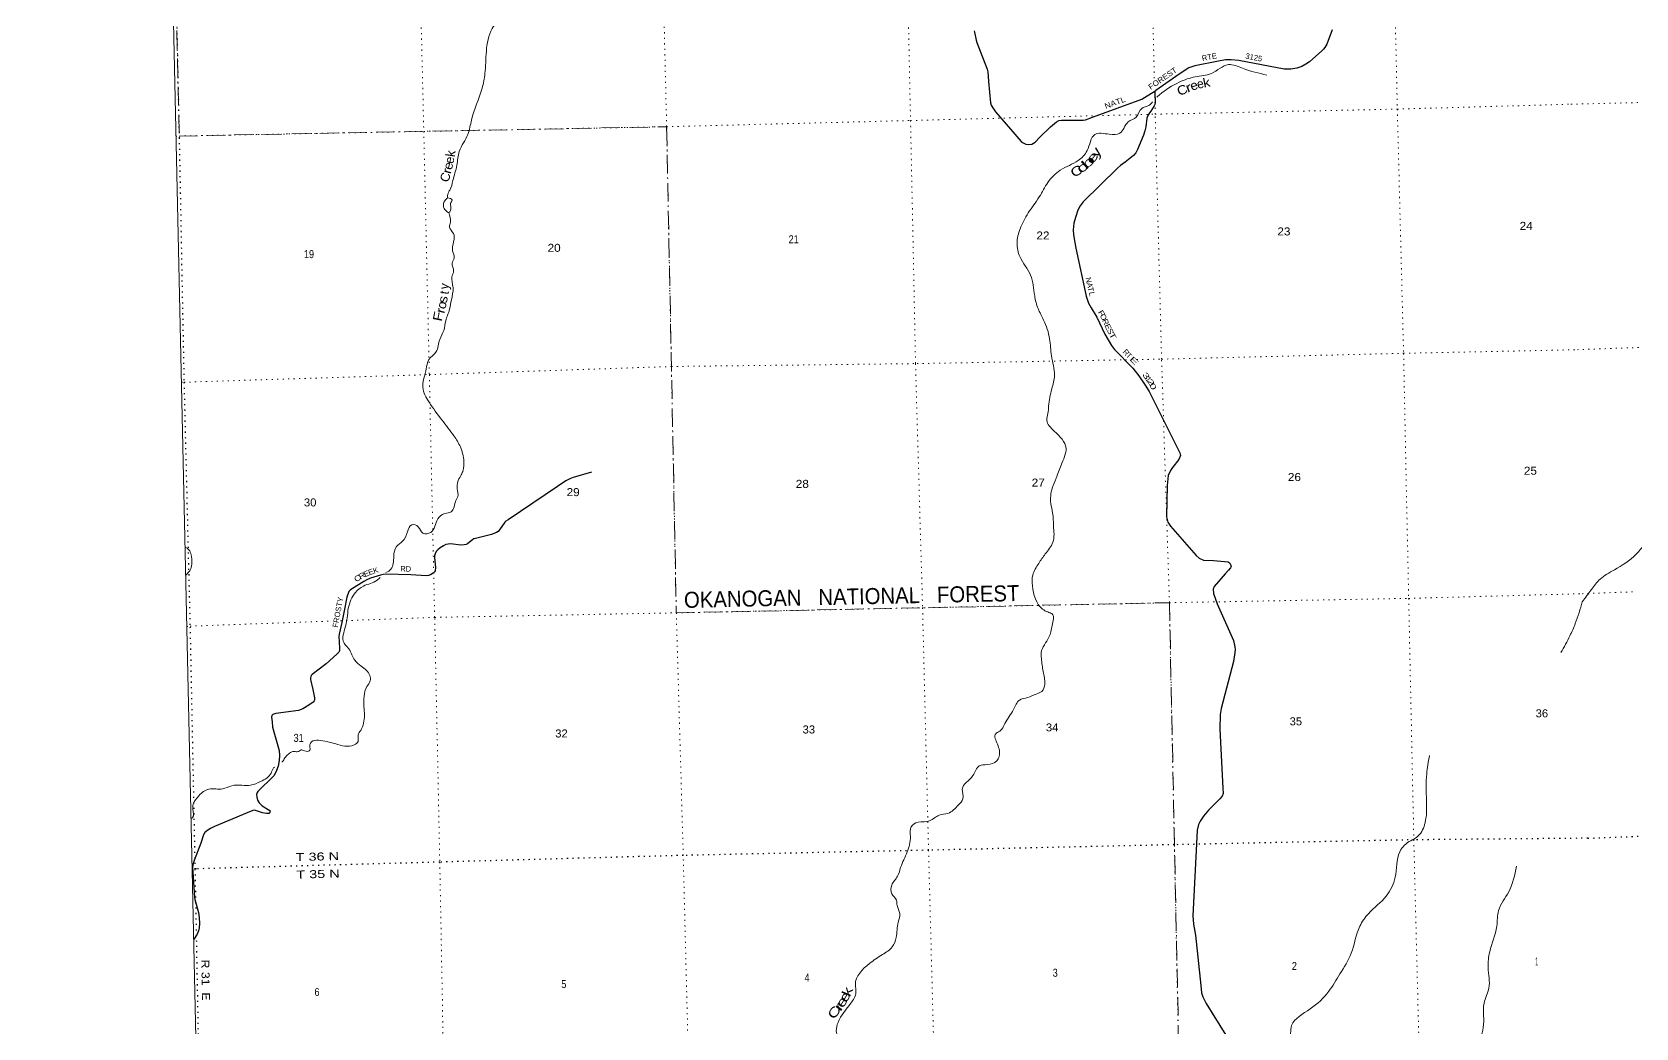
# Model space of a CAD drawing. Header units: feet. Extents: x 485078 to 733631, y 372822 to 564222.
# Drawn here: x 485084 to 520166, y 394559 to 416326 of the extents above; entities that cross this region are included whole.
import ezdxf
from ezdxf.enums import TextEntityAlignment as Align

# ---------------------------------------------------------------- set-up
doc = ezdxf.new("R2010")
doc.units = ezdxf.units.FT
doc.header["$LTSCALE"] = 80
doc.linetypes.add('DOT_DASHED', pattern=[7.7, 5, -1.2, 0.3, -1.2])
doc.linetypes.add('DOTTED', pattern=[1.5, 0.3, -1.2])
for name, color, linetype, lineweight in [('29', 7, 'Continuous', 25), ('30', 7, 'Continuous', 25), ('39', 7, 'Continuous', 13), ('4', 7, 'Continuous', 13), ('41', 7, 'Continuous', 13), ('44', 7, 'DOT_DASHED', 13), ('6', 7, 'DOTTED', 25), ('7', 7, 'DOTTED', 13)]:
    doc.layers.add(name, color=color, linetype=linetype, lineweight=lineweight)

msp = doc.modelspace()

# ---------------------------------------------------------------- linework, layer by layer
at = {"layer": '29'}
for points in [[(505688.8, 416351.06), (505697.29, 416322.71), (505732.8, 416152.17), (505749.9, 416097.64), (505973.79, 415513.92), (505990.82, 415460.54), (506006.74, 415249.87), (506049.83, 414781.96), (506059.47, 414732.19), (506083.14, 414689.55), (506156.83, 414579.91), (506722.49, 413931.86), (506762.49, 413901.99), (506821.67, 413875.93), (506890.31, 413866.46), (506955.15, 413877.63), (506992.1, 413897.25), (507027.6, 413923.3), (507125.18, 414028.29), (507363.09, 414252.95), (507493.91, 414366.23), (507545.99, 414397.03), (507599.74, 414402.84), (507773.31, 414404.06), (508074.11, 414397.57), (508128.3, 414405.32), (508281.33, 414464.07), (509361.54, 414863.65), (509417.36, 414893.42), (509662, 415051.54)], [(513521.82, 416378.33), (513405.91, 416065.03), (513364.26, 415987.56), (513335.86, 415949.66), (513298.45, 415913.52), (513025.78, 415678.45), (512946.17, 415622.07), (512860.08, 415576.6), (512793.81, 415550.55), (512747.23, 415535.52), (512621.01, 415515.02), (512552.37, 415512.65), (512470.93, 415514.19), (511480.09, 415702.14), (511312.35, 415716.78), (511191.31, 415716.35), (511036.11, 415689.39), (510519.06, 415588.44), (510389.7, 415541.94), (510173.11, 415404.55), (509662, 415051.54)], [(509642.79, 415036.84), (509648.9, 414773.97), (509642.79, 414744.62), (509628.13, 414712.83), (509553.32, 414594.8), (509527.28, 414559.27), (509501.24, 414528.48), (509482.31, 414490.58), (509466.34, 414441.78), (509448.04, 414255.57), (509427.87, 414168.45), (509393.4, 414070.7), (509266.91, 413756.32), (509227.72, 413689.8), (509179.33, 413629.59), (508997.7, 413483.47), (508890.55, 413406.95), (508827.43, 413355.03), (508076.28, 412613.46), (508010.32, 412525.56), (507957.93, 412433.45), (507907.95, 412271.1), (507867.98, 412149.22), (507858.51, 412007.1), (507863.32, 411894.49), (507912.7, 411602.47), (508141.32, 410552.14), (508189.9, 410401.18), (508248.88, 410295.55), (508376.04, 410095.89), (508547.32, 409725.34), (508696.46, 409475.05), (508762.64, 409389.95), (509164.42, 408979.26), (509293.25, 408813.98), (509434.6, 408608.53), (509515.46, 408473.12), (510190.32, 407129.64), (510201.9, 407068.54), (510169.6, 406983.79), (510026.04, 406809.38), (509984.13, 406746.41), (509934.97, 406633.93), (509912.97, 406415.33), (509899.74, 405728.17), (509927.33, 405616.58), (509982.55, 405523.65), (510544.08, 404883.6), (510613.77, 404823.1), (510706.55, 404785.62), (510924.61, 404777.58), (511247.9, 404743.22), (511286.02, 404718.88), (511300.22, 404685.72), (511309.69, 404647.82), (511295.49, 404612.29), (511252.88, 404564.92), (511181.87, 404484.39), (510940.47, 404208.15), (510921.49, 404150.41), (510925.86, 404056.35), (511008.89, 403829.61), (511362.19, 403024.04), (511394.91, 402890.31), (511399.64, 402828.73), (511394.91, 402767.15), (511360.79, 402565.41), (511096.66, 401537.84), (511073.76, 401410.48), (511066.91, 401091.14), (511132.47, 399799.36), (511134.54, 399683.22), (511115.6, 399621.64), (511062.19, 399563.69), (510820.47, 399316.73), (510708.46, 399183.45), (510637.19, 399078.95), (510599.58, 399008.17), (510568.53, 398883.71), (510559.99, 398730.01), (510476.49, 397009.07), (510486.44, 396825.49), (510529.23, 396585.87), (510649.87, 395483.49)], [(497319.42, 406707.14), (496920.29, 406591.39), (496844.54, 406562.97), (496762.23, 406518.94), (496577.85, 406390.23), (495495.31, 405667.63), (495445.61, 405633.29), (495425.16, 405613.08), (495309.75, 405449.29), (495277.54, 405413), (495239.67, 405388.13), (495187.59, 405363.26), (495135.21, 405345.01), (494780.46, 405259.04), (494744.95, 405247.2), (494722.56, 405234.26), (494610.03, 405142.98), (494581.63, 405126.4), (494538.08, 405115.65), (494460.9, 405107.45), (494233.67, 405137.06), (494186.68, 405135.35), (494131.89, 405122.85), (494079.81, 405099.16), (494008.8, 405054.16), (493957.86, 405009.85), (493925.95, 404971.26), (493899.91, 404921.52), (493885.71, 404874.14), (493882.95, 404832.68), (493905.28, 404620.96), (493897.55, 404549.64), (493885.71, 404525.96), (493856.08, 404496.8), (493795.76, 404459.63), (493755.52, 404447.79), (493703.22, 404443.44), (493369.99, 404463.47), (492820.53, 404473.86), (492764.43, 404468.31), (492702.18, 404457.28), (492486.77, 404386.22), (492404.31, 404352.48), (492342.38, 404319.9), (492067.8, 404151.72), (492039.4, 404130.41), (492011.31, 404096.63), (491970.2, 403970.6), (491916.33, 403708.97), (491862.75, 403419.07), (491797.95, 403167.57), (491793.09, 403122.8), (491809.88, 402860.47), (491807.42, 402809.91), (491797.95, 402786.22), (491790.85, 402769.64), (491752.69, 402728.08), (491514.63, 402517.56), (491210.19, 402285.59), (491191.98, 402263.94), (491180.15, 402235.52), (491177.78, 402216.57), (491177.01, 402173.85), (491225.61, 401958.58), (491263, 401774.83), (491258.3, 401720.8), (491253.53, 401706.14), (491234.59, 401682.45), (491138.26, 401615.52), (491007.35, 401530.86), (490971.85, 401516.65), (490911.35, 401500.16), (490415.56, 401428.25), (490370.61, 401419.53), (490346.94, 401407.69), (490330.37, 401386.37), (490321.5, 401349.72), (490333.02, 401246.94)], [(490333.02, 401246.94), (490345.9, 401131.99), (490400.44, 400928.95), (490490.36, 400619.51), (490498.43, 400510), (490488.97, 400405.78), (490463.53, 400279.59), (490429.79, 400183.13), (490408.49, 400133.38), (490368.77, 400069.73), (490025.02, 399724.8), (490010.81, 399703.48), (489995.46, 399662.72), (489998.98, 399604), (490016.91, 399537.86), (490053.42, 399480.83), (490117.08, 399412.46), (490281.58, 399312.5), (490290.13, 399300.82), (490287.76, 399274.76), (490275.93, 399255.81), (490260.06, 399245.42), (490209.65, 399241.6), (490122.65, 399261.04), (489972.79, 399310.76), (489949.27, 399315.03), (489916.13, 399307.92), (489789.6, 399262.89), (489072.08, 398962.59), (488985.88, 398915.93), (488929.07, 398882.77), (488891.19, 398854.34), (488865.16, 398828.29), (488833.74, 398780.34), (488777.06, 398597.45), (488628.45, 398218.38), (488607.15, 398149.69), (488596.69, 398072.84), (488637.92, 397418.97), (488644.19, 397368.64), (488721.8, 397079.16), (488742.07, 396973.67), (488746.43, 396839.2), (488742.07, 396746.28), (488725.87, 396677.19), (488697.09, 396608.9), (488615.95, 396485.93)], [(510649.87, 395483.49), (510667.13, 395325.75), (510694.26, 395237.35), (510768.41, 395091.27), (511193.19, 394402.2)]]:
    msp.add_lwpolyline(points, dxfattribs=at)
at = {"layer": '39'}
for points in [[(497375.39, 419029.2), (496592.41, 418524.51), (496477.24, 418275.59), (496263.13, 418020.89), (495983.54, 417692.18), (495999.23, 417473.89), (495994.51, 417143.93), (495895.2, 416913.5), (495760.1, 416771.49), (495398.4, 416643.73), (495149.65, 416406.63), (495020.39, 415906.52), (494989.97, 415418.25), (494928.48, 415099.44), (494695.31, 414403.22), (494617.56, 414090.2), (494429.65, 413716.55), (494375.91, 413418.12), (494288.46, 413080.64), (494221.18, 412868.99), (494181.83, 412803.54), (494176.74, 412699.61)], [(512092.09, 415388.18), (511564.24, 415534.75), (511253.73, 415614.31), (510884.98, 415423.68), (510524.45, 415348.55), (510178.75, 415231.18), (509744.72, 414954.41), (509689.62, 414905.64)], [(509593.48, 414799.65), (509514.08, 414721.68), (509355.46, 414658.19), (509237.28, 414469.93), (509063.15, 414365.69), (508877.26, 414115.53), (508645.21, 414093.25), (508332.05, 414087.76), (508161.99, 413734.66), (507969.45, 413520.82), (507574.79, 413307.47), (507304.28, 413041.66), (507115.47, 412722.65), (506874.63, 412372.36), (506696.39, 412025.19), (506628.75, 411712.34), (506690.14, 411417.95), (506923.13, 411011.21), (507015.36, 410561.52), (507088.64, 410281.5), (507209.93, 410032.68), (507341.96, 409620.12), (507382.36, 409250.48), (507447.95, 408822.59), (507390.14, 408526.1), (507319.45, 408152.49), (507305.99, 407986.3), (507280.05, 407842.16), (507443.63, 407602.17), (507700.24, 407234.3), (507591.19, 406857.99), (507482.67, 406572.76), (507399.26, 406358.8), (507368.41, 406020.29), (507408.15, 405814.56), (507426.89, 405533.58), (507414.58, 405173.13), (507246.94, 404919.25), (507102.79, 404712.32), (506973.57, 404457.08), (506965.25, 404224.2), (507185.79, 403714.03), (507299.99, 403651.27), (507397.73, 403606.44), (507397.75, 403357.51), (507327.22, 403097.23), (507156.9, 402760.32), (507160.93, 402636.94), (507202.02, 402348.26), (507234.8, 402073.61), (507170.71, 401914.63), (507048.39, 401855.82), (506857.6, 401781.64), (506682.72, 401723.93), (506552.68, 401519.28), (506361.69, 401210.34), (506249.16, 401046.46), (506163.18, 400990.31), (506201.33, 400758.25), (506237.95, 400495.8), (506185.01, 400395.71), (505980.19, 400315.21), (505802.82, 400285.79), (505662.81, 400072.87), (505431.14, 399779.41), (505446.77, 399565.16), (505349.88, 399433.94), (505116.47, 399247.71), (504927.11, 399209.98), (504716.95, 399084.87), (504464.83, 399054.15), (504312.83, 398956.36), (504296.06, 398745.6), (504226.86, 398404.39), (504082.9, 398061.87), (504017.21, 397876.56), (503887.03, 397679.99), (503890.1, 397491.83), (503991.48, 397347.9), (504005.42, 397236.84), (504062.88, 397059.75), (504029.62, 396868.93), (503984.56, 396534.22), (503898.97, 396330.34), (503685.46, 396162.67)], [(494177.45, 412700.25), (494111.73, 412640.4), (494085.69, 412502.33), (494127.23, 412434.25), (494202.84, 412382.96), (494245.44, 412497.04), (494237.99, 412581.9), (494271.25, 412649.27), (494236.27, 412687.11), (494177.45, 412700.25)], [(494198.6, 412379.56), (494234.6, 412171.02), (494214.12, 412063.4), (494299.21, 411927.27), (494283.26, 411542.48), (494320.15, 411387.29), (494273.48, 411275.17), (494304.6, 411101.67), (494268.1, 410985.67), (494292.33, 410739.2), (494256.22, 410475.47), (494217.19, 410266.34), (494132.36, 410015.93), (494089.29, 409806.72), (494001.58, 409608.88), (493919.2, 409332.2), (493764.25, 409167.59), (493705.02, 408958.1), (493672.78, 408828.01), (493630.64, 408562.16), (493767.29, 408238.73), (494046.45, 407851.01), (494310.85, 407501.48), (494452.27, 407257.06), (494530.19, 406940.69), (494511.07, 406750.12), (494472.31, 406648.25), (494405.57, 406527.68), (494389.26, 406288.59), (494400.79, 406201.77), (494356.13, 406089.68), (494249.07, 405838.88), (494108.21, 405802), (493958.56, 405684.03), (493803.7, 405389.89), (493634.22, 405372.75), (493532.87, 405514.66), (493388.73, 405554.63), (493298.27, 405401.26), (493188.46, 405194.94), (493052.93, 405079.23), (492995.75, 404867.76), (492933.67, 404585.36), (492825.01, 404512.65)], [(518993.31, 403874.03), (519192.88, 404142.08), (519384.18, 404370.53), (519695.27, 404571.16), (520171.17, 404912.74), (520547.92, 405359.42), (521092.81, 405785.34), (521617.72, 406101.66), (522088.03, 406617.02), (522263.12, 406946.25), (522349.82, 407053.21), (522671.88, 407211.6), (523001.77, 407382.29), (523186.32, 407484.82)], [(488427.37, 405069.51), (488512.89, 405009.76), (488565.22, 404899.37), (488578.13, 404727.58), (488556.1, 404591.6), (488440.75, 404451.2)], [(492699.77, 404406.83), (492630.92, 404342.25), (492333.39, 404216.63), (492157.71, 404074.4), (492001.32, 403732.11), (491976.88, 403521.84), (491901.38, 403197.17), (491888.19, 403014.8), (492012.26, 402842.93), (492143.64, 402594.29), (492281.09, 402469.2), (492399.86, 402374.14), (492480.43, 402142.82), (492409.71, 402018.13), (492344.08, 401581.86), (492335.89, 401217.44), (492271.72, 401062.51), (492216.77, 400962.38), (492215.04, 400820.69), (492127.37, 400744.27), (491724.84, 400765.55), (491489.42, 400826.18), (491170.79, 400784.17), (491157.7, 400719.18), (491163.23, 400628.2), (491042.2, 400613.94), (490967.05, 400636.91), (490927.07, 400609.9), (490860.59, 400596.59), (490787.79, 400599.36), (490695.71, 400545.13), (490615.8, 400465.66), (490557.16, 400372.75), (490553.77, 400368.76)], [(518993.31, 403874.03), (518840.14, 403399.34), (518722.85, 403130.38), (518526.98, 402761.31)], [(511931.53, 392764.48), (512009.16, 392868.17), (512071.87, 393112.12), (512147.66, 393544.51), (512307.75, 393765.89), (512531.4, 394055.16), (512604.77, 394264.9), (512635.52, 394609.48), (513041.87, 394972.78), (513447.86, 395358.35), (513692.28, 395737.03), (513939.48, 396192.67), (514127.9, 396782.86), (514315.45, 397055.31), (514705.27, 397440.59), (514898.65, 397850.76), (515000.72, 398407.07), (515139.27, 398585.56), (515405.31, 398754.15), (515554.17, 399044.14), (515584.66, 399528.35), (515589.33, 400109.26), (515649.42, 400513.05)], [(490388.16, 400261.11), (490366.56, 400240.72), (490310.35, 400125.81), (490085.06, 399945.5), (489864.07, 399864.73), (489672.13, 399861.36), (489451.97, 399853.46), (489253.08, 399781.16), (488949.95, 399779.89), (488730.05, 399632.35), (488609.74, 399450.13), (488601.46, 399338.67), (488594.3, 399158.43), (488557.51, 399129.25)], [(515095.15, 388756.74), (515093.49, 388765.4), (515095.55, 388886.86), (515055.45, 388991.4), (515101, 389295.76), (515055.53, 389481.15), (515005.06, 389601.69), (515128.92, 389937.79), (515285.4, 390379.69), (515392.76, 390735.73), (515314.54, 390946.86), (515262.15, 391184.74), (515269.05, 391504.62), (515363.36, 391670.2), (515502.44, 391816.33), (515589.43, 392058.68), (515779.29, 392312.96), (515757.04, 392438.04), (515763.9, 392636.49), (515872.64, 392784.11), (515877.89, 393081.7), (515952.42, 393344.07), (516043.62, 393699.83), (516245.44, 393840.99), (516415.46, 394072.65), (516607.87, 394171.14), (516825.72, 394567.57), (516835.7, 394822.75), (516845.35, 395098.15), (516951.09, 395429.88), (516933.69, 395876.83), (516968.48, 396221.48), (517123.01, 396782.75), (517163.9, 397125.48), (517383.58, 397534.09), (517554.28, 398095.64)], [(503685.46, 396162.67), (503399.68, 395965.41), (503091.93, 395504.66), (503104.84, 395332.87), (502993.47, 395098.18), (502713.35, 394678.4), (502675.98, 394491.55), (502764.8, 394250.26), (502862.3, 394096.14), (502964.67, 393891.5), (503009.55, 393742.53), (503119.41, 393574.46), (503184.48, 393425.84), (503255.32, 393295.54), (503259.95, 393135.74), (503280.45, 392994.44), (503277.23, 392820.34), (503164.47, 392423.72), (503075.67, 392292.64), (502972.32, 392062.15), (502627.83, 391623.02), (502664.29, 391370.69), (502811.67, 391132.44), (502909.54, 390956.06), (503013.84, 390880.99), (503095.61, 390700.28), (503279.84, 390308.88), (503327.33, 390123.52), (503414.9, 389959.11), (503551.15, 389783.4), (503785.58, 389536.56), (503943.04, 389547.42), (504080.39, 389428.4), (504176.37, 389243.89), (504148.3, 388982.34), (504211.42, 388829.64), (504159, 388502.89), (504334.94, 388165.48), (504447.34, 387945.43), (504518.54, 387596.47), (504450.86, 387285.64), (504333.6, 387040.74), (504310.34, 386856.16), (504299.21, 386671.81)]]:
    msp.add_spline(points, degree=3, dxfattribs=at)
at = {"layer": '4'}
msp.add_lwpolyline([(727552.54, 563611.91), (733631.22, 379550.22), (703073.68, 378562.1), (672514.8, 377616.02), (641954.65, 376711.97), (611393.28, 375849.96), (580830.76, 375029.99), (550267.15, 374252.07), (519702.48, 373516.18), (489136.84, 372822.34), (485083.98, 556942.67), (515396.36, 557630.76), (545707.77, 558360.55), (576018.15, 559132.03), (606327.43, 559945.21), (636635.58, 560800.08), (666942.51, 561696.64), (697248.19, 562634.88)], close=True, dxfattribs=at)
msp.add_lwpolyline([(727552.54, 563611.91), (733631.22, 379550.22), (703073.68, 378562.1), (672514.8, 377616.02), (641954.65, 376711.97), (611393.28, 375849.96), (580830.76, 375029.99), (550267.15, 374252.07), (519702.48, 373516.18), (489136.84, 372822.34), (485083.98, 556942.67), (515396.36, 557630.76), (545707.77, 558360.55), (576018.15, 559132.03), (606327.43, 559945.21), (636635.58, 560800.08), (666942.51, 561696.64), (697248.19, 562634.88)], close=True, dxfattribs=at)
at = {"layer": '44'}
msp.add_lwpolyline([(488197.6, 418825.01), (488301.08, 414054.43), (498964.3, 414257.65), (499175.81, 403631.25), (509962.09, 403853.21), (510463.33, 379910.58), (505175.3, 379759.65), (505047.19, 385115.19), (499708.74, 384951.9), (499766.6, 382314.53), (489030.79, 382088.75), (489004.26, 382737.43), (488918.62, 382735.72)], dxfattribs=at)
at = {"layer": '6'}
for points in [[(488197.6, 418825.01), (488301.12, 414017.93), (488406.59, 408672.96), (488538.33, 403328.45), (488647.05, 398032.11), (488748.48, 392687.08), (488908.4, 387349.13), (489004.26, 382737.43), (489030.79, 382088.75), (489174.26, 376761.35), (489291.62, 372825.75)], [(519113.36, 398704.76), (520647.14, 398765.24), (526357.3, 398850.2), (531654.27, 398993.25), (536977.54, 399134.82), (542334.59, 399278.12), (547214.5, 399424.39)], [(519113.36, 398704.76), (515307.67, 398669.47), (510069.3, 398562.63), (504693.08, 398442.92), (499327.19, 398328.62), (494002.24, 398182.65), (488681.69, 398035.32), (488582.05, 398026.07)]]:
    msp.add_lwpolyline(points, dxfattribs=at)
at = {"layer": '7'}
for p, q in [((509631.82, 415318.68), (509536.84, 419305.07)), ((518988.35, 404049.88), (520153.62, 404093))]:
    msp.add_line(p, q, dxfattribs=at)
for points in [[(514839.39, 419427.54), (514947.8, 414642.89), (515083.47, 409304.53), (515195.21, 403947.53), (515307.6, 398673.51), (515443.97, 393292.66), (515559.6, 388649.27)], [(493536.94, 418943.21), (493652.11, 414155.8), (493773.67, 408837.87), (493890.97, 403511.33), (494002.24, 398182.65), (494101.84, 392825.44), (494247.26, 387509.51), (494426.99, 382197), (494532.6, 376843.14), (494648.87, 372944.35)], [(499989.62, 373063.89), (499906.47, 376963.65), (499766.6, 382314.53), (499607.09, 387623.7), (499463.69, 392939.67), (499327.19, 398328.62), (499175.81, 403631.25), (499067.46, 409035.91), (498964.3, 414257.65), (498848.47, 419062.06)], [(504198.15, 419183.05), (504299.22, 414393.49), (504408.24, 409078.94), (504562.38, 403742.04), (504693.08, 398442.92), (504835.94, 393035.87), (504987.12, 387738.25), (505111.33, 382424.58), (505201.28, 377098.97), (505281.78, 373183.59)], [(518745.27, 414749.96), (520465.4, 414791), (525958.53, 414926.02), (531240.7, 415101.11), (536620.09, 415205.34), (541870.21, 415307.16), (547241.33, 415409.49), (549247.45, 415427.92)], [(510601.48, 373306.4), (510516.55, 377218.45), (510408.41, 382542.49), (510296.11, 387871.79), (510181.56, 393153.86), (510069.3, 398562.63), (509962.09, 403853.21), (509790.55, 409177.34), (509650.57, 414531.82), (509637.14, 415095.38)], [(488229.33, 414050.36), (488301.08, 414054.43), (493652.11, 414155.8), (498964.3, 414257.65), (504299.22, 414393.49), (509650.57, 414531.82), (514947.8, 414642.89), (518745.27, 414749.96)], [(549379.83, 410082.35), (547365.11, 410070.74), (542056.66, 409928.44), (536712.74, 409778.19), (531360.37, 409660.38), (526057.77, 409547.06), (520468.2, 409441.05), (518870.58, 409383.18)], [(488347.65, 408675.17), (488406.59, 408672.96), (493771.62, 408839.86), (499068.83, 409016.07), (504442.58, 409079.54), (509025.64, 409163.35)], [(509245.62, 409167.37), (509790.55, 409177.34), (515083.47, 409304.53), (518870.58, 409383.18)], [(491833.35, 403458.13), (493892.66, 403531.6), (499175.81, 403631.25), (504561.77, 403742.04), (509962.09, 403853.21), (515195.21, 403947.53), (518988.35, 404049.88)], [(488465.25, 403332.27), (488540.15, 403340.63), (491628.56, 403450.82)]]:
    msp.add_lwpolyline(points, dxfattribs=at)

# ---------------------------------------------------------------- texts
at = {"layer": '30'}
for s, rotation, p in [('RTE', 11.048, (510846.18, 415723.63)), ('3125', 349.259, (511798.06, 415715.36)), ('A', 282.28, (508163.19, 410780.8)), ('R', 314.372, (508972.93, 409283.06)), ('T', 314.372, (509034.23, 409213.04)), ('K', 18.257, (492617.98, 404502.35)), ('FROSTY', 79.529, (491831.26, 403633.82))]:
    msp.add_text(s, height=120, rotation=rotation, dxfattribs=at).set_placement(p, align=Align.CENTER)
for s, rotation, width, p in [('FOREST', 34.632, 1.1, (509846.55, 415264.08)), ('NATL', 20.3, 1.15, (508791.45, 414727.4)), ('N', 282.28, 0.85, (508138.46, 410894.42)), ('T', 282.28, 1.1, (508183.58, 410691.4)), ('L', 282.28, 1.05, (508209.97, 410590.48)), ('F', 299.492, 1.4, (508426.18, 410149.71)), ('O', 294.808, 1.1, (508464.56, 410071.22)), ('R', 294.808, 1.1, (508513.33, 409965.69)), ('E', 294.808, 1.2, (508565.87, 409857.53)), ('S', 294.808, 1.2, (508616.22, 409758.84)), ('T', 300.789, 1.55, (508668.68, 409655.28)), ('E', 314.372, 1.8, (509147.54, 409099.54)), ('3', 304.528, 1.65, (509403.65, 408777.66)), ('1', 304.528, 0.9, (509455.45, 408704.25)), ('2', 304.528, 1.65, (509507.26, 408638)), ('0', 300.844, 1.65, (509552.6, 408549.14)), ('R', 29.487, 1.25, (492327.29, 404391.65)), ('E', 25.253, 1.2, (492423.76, 404434.41)), ('E', 20.257, 1.1, (492517.93, 404471.36)), ('RD', 358.917, 0.8, (493255.88, 404533.72)), ('C', 31.487, 1.25, (492232.77, 404334.86))]:
    msp.add_text(s, height=120, rotation=rotation, dxfattribs=dict(at, width=width)).set_placement(p, align=Align.CENTER)
at = {"layer": '41'}
for s, rotation, width, p in [('C', 22.209, 1.15, (510278.86, 414969.01)), ('r', 19.446, 1.35, (510412.54, 415022.2)), ('e', 16.662, 1.1, (510527.66, 415066.75)), ('k', 11.419, 1.15, (510793.26, 415125.35)), ('k', 81.338, 1.05, (494337.4, 413655.44)), ('e', 51.41, 1.8, (508351.83, 413523.65)), ('y', 59.584, 1.6, (508434.6, 413645.96)), ('r', 75.107, 1.2, (494254.75, 413265.15)), ('e', 75.839, 1.05, (494282.08, 413377.95)), ('C', 31.009, 1.35, (507982.14, 413204.2)), ('o', 35.113, 1.65, (508116.18, 413294.59)), ('b', 41.939, 2, (508247.65, 413407.34)), ('C', 73.28, 1.05, (494218.15, 413124.66)), ('y', 82.99, 0.95, (494196.25, 410757.97)), ('s', 80.267, 1.15, (494167.2, 410466.8)), ('F', 78.812, 1.3, (494061.78, 410092.6)), ('r', 75.717, 1.2, (494112.87, 410214.68)), ('o', 74.052, 1.1, (494140.4, 410334.04)), ('k', 67.009, 1.45, (503010.01, 395314.18)), ('C', 55.804, 1.45, (502710.53, 394844.48)), ('r', 54.06, 1.85, (502810.45, 394967.79)), ('e', 57.318, 1.55, (502879.97, 395073.29)), ('e', 62.238, 1.4, (502947.98, 395192.05))]:
    msp.add_text(s, height=200, rotation=rotation, dxfattribs=dict(at, width=width)).set_placement(p, align=Align.CENTER)
for s, rotation, p in [('e', 13.433, (510658.98, 415099.45)), ('e', 79.352, (494311.96, 413510.9)), ('t', 81.419, (494196.57, 410618.49))]:
    msp.add_text(s, height=200, rotation=rotation, dxfattribs=at).set_placement(p, align=Align.CENTER)
at = {"layer": '44', "width": 0.95}
msp.add_text('OKANOGAN   NATIONAL   FOREST', height=350, rotation=1.179, dxfattribs=at).set_placement((499346.93, 403738.7))
at = {"layer": '6'}
for s, rotation, width, p in [('T 36 N ', 1.586, 1.35, (490851.98, 398202.78)), ('T 35 N ', 1.586, 1.35, (490866.75, 397821.13)), ('R 31  E', 271.087, 1.15, (488784.67, 396050.82))]:
    msp.add_text(s, height=175, rotation=rotation, dxfattribs=dict(at, width=width)).set_placement(p)
at = {"layer": '7'}
for s, width, p in [('21', 0.85, (501632.14, 411710.14)), ('22', 1.1, (507051.85, 411792.61)), ('23', 1.1, (512323.02, 411881.03)), ('24', 1.1, (517623.02, 412002.57)), ('19', 0.85, (491030.28, 411385.91)), ('20', 1.1, (496359.71, 411522.9)), ('26', 1.1, (512552.83, 406512.83)), ('25', 1.1, (517715.04, 406650.97)), ('29', 1.1, (496775.77, 406182.68)), ('28', 1.1, (501788.87, 406363.36)), ('27', 1.1, (506949.93, 406391.45)), ('30', 1.05, (491030.31, 405957.81)), ('35', 1.05, (512590.53, 401172.16)), ('36', 1.05, (517972.07, 401347.09)), ('32', 1.05, (496527.16, 400906.71)), ('33', 1.05, (501937.09, 400994.77)), ('34', 1.05, (507259.77, 401039.9)), ('31', 0.85, (490804.2, 400810.23)), ('1', 0.4, (517965.36, 395924.7)), ('4', 0.85, (501981.35, 395571.57)), ('3', 0.85, (507408.78, 395676.81)), ('2', 0.85, (512639.94, 395823.82)), ('6', 0.85, (491261.78, 395255.8)), ('5', 0.85, (496659.71, 395429.18))]:
    msp.add_text(s, height=175, dxfattribs=dict(at, width=width)).set_placement(p)

doc.saveas('drawing.dxf')
